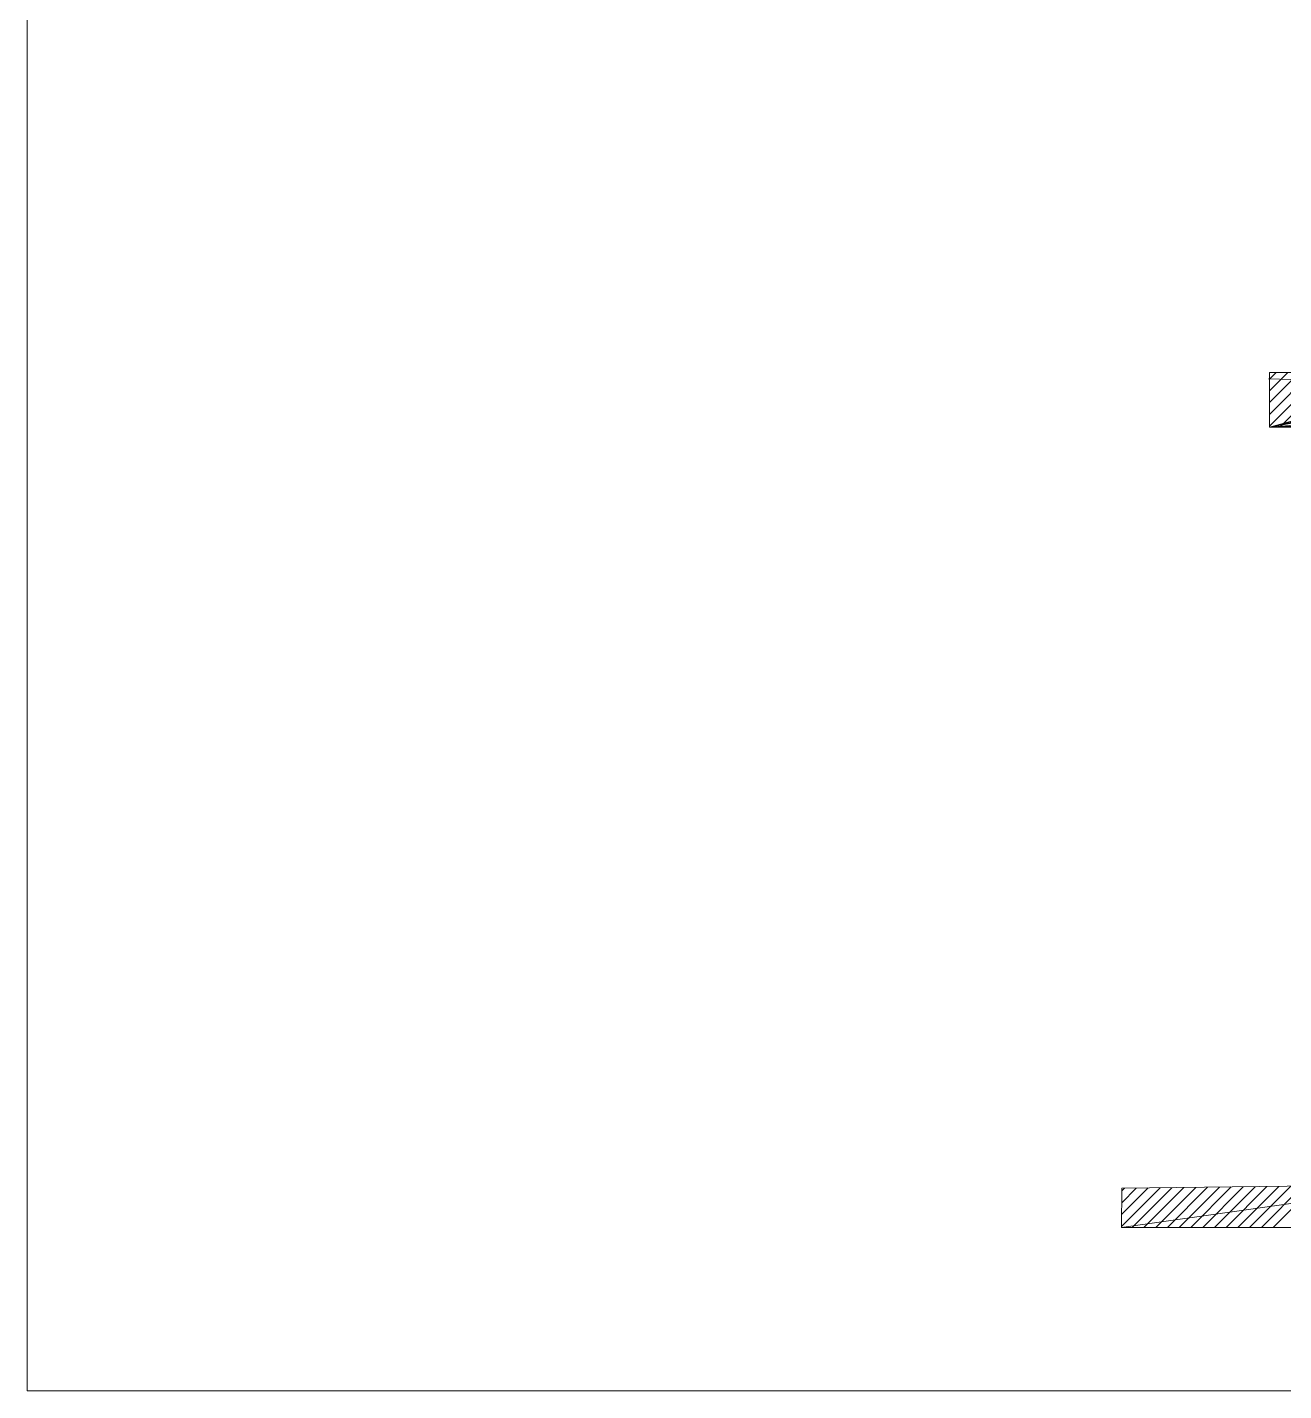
# Model space of a CAD drawing. Header units: metres. Extents: x 1.8 to 61.8, y -53.3 to -11.3.
# Drawn here: x 1.76 to 13.11, y -53.31 to -41 of the extents above; entities that cross this region are included whole.
import ezdxf
from ezdxf.lldxf.tags import DXFTag

# ---------------------------------------------------------------- set-up
doc = ezdxf.new("R2010")
doc.units = ezdxf.units.M
doc.header["$MEASUREMENT"] = 0
doc.layers.add('Calque commun', color=7, linetype='Continuous')
doc.layers.add('Cotations', color=7, linetype='Continuous')
tags = doc.linetypes.add('HIDDEN', pattern=[0.375, 0.25, -0.125]).pattern_tags.tags
tags[6:7] = [DXFTag(74, 4), DXFTag(75, 0), DXFTag(340, '0'), DXFTag(46, 1.0), DXFTag(50, 0.0), DXFTag(44, 0.0), DXFTag(45, 0.0)]
tags[4:5] = [DXFTag(74, 4), DXFTag(75, 0), DXFTag(340, '0'), DXFTag(46, 1.0), DXFTag(50, 0.0), DXFTag(44, 0.0), DXFTag(45, 0.0)]

# ---------------------------------------------------------------- blocks, each defined once
blk = doc.blocks.new('hatch22')
at = {"layer": 'Calque commun', "color": 7, "linetype": 'Continuous', "lineweight": 9}
for p, q in [((-69.447, 8.029), (-70.143, 7.334)), ((-69.662, 8.027), (-70.141, 7.548)), ((-69.876, 8.024), (-70.139, 7.761)), ((-70.091, 8.022), (-70.138, 7.975)), ((-69.232, 8.032), (-69.949, 7.315)), ((-69.018, 8.035), (-69.737, 7.315)), ((-68.803, 8.037), (-69.525, 7.315)), ((-68.588, 8.04), (-69.312, 7.315)), ((-68.373, 8.042), (-69.1, 7.315)), ((-68.159, 8.045), (-68.888, 7.315)), ((-67.944, 8.047), (-68.676, 7.315)), ((-67.729, 8.05), (-68.464, 7.315)), ((-67.515, 8.053), (-68.252, 7.315)), ((-67.3, 8.055), (-68.04, 7.315)), ((-67.085, 8.058), (-67.828, 7.315)), ((-66.871, 8.06), (-67.615, 7.315)), ((-66.656, 8.063), (-67.403, 7.315))]:
    blk.add_line(p, q, dxfattribs=at)
at = {"layer": 'Calque commun', "color": 7, "linetype": 'Continuous', "lineweight": 18}
mesh = blk.add_polyface(dxfattribs=at)
corners = [(-42.476, 8.908), (-41.46, 8.608), (-64.666, 8.087), (-37.883, 7.315), (-37.883, 7.601), (-37.883, 8.41), (-62.121, 8.908), (-41.436, 8.608), (-41.46, 8.608), (-70.143, 7.315), (-70.137, 8.021)]
mesh.append_faces([[corners[k] for k in face] for face in [(0, 2, 6)]], dxfattribs={"vtx0": -1, "color": 7})
mesh.append_faces([[corners[k] for k in face] for face in [(3, 1, 4)]], dxfattribs={"vtx0": -1, "vtx1": -1, "color": 7})
mesh.append_faces([[corners[k] for k in face] for face in [(0, 1, 2), (3, 2, 1)]], dxfattribs={"vtx0": -1, "vtx1": -1, "vtx2": -1, "color": 7})
mesh.append_faces([[corners[k] for k in face] for face in [(0, 8, 1)]], dxfattribs={"vtx0": -1, "vtx2": -1, "color": 7})
mesh.append_faces([[corners[k] for k in face] for face in [(10, 2, 9)]], dxfattribs={"vtx1": -1, "color": 7})
mesh.append_faces([[corners[k] for k in face] for face in [(3, 9, 2)]], dxfattribs={"vtx1": -1, "vtx2": -1, "color": 7})
mesh.append_faces([[corners[k] for k in face] for face in [(1, 5, 4), (0, 7, 8)]], dxfattribs={"vtx2": -1, "color": 7})
blk = doc.blocks.new('hatch23')
at = {"layer": 'Calque commun', "color": 7, "linetype": 'Continuous', "lineweight": 9}
for p, q in [((-66.926, 22.752), (-67.472, 22.207)), ((-66.714, 22.752), (-67.472, 21.994)), ((-66.502, 22.752), (-67.472, 21.782)), ((-67.351, 22.752), (-67.471, 22.632)), ((-67.139, 22.752), (-67.471, 22.419)), ((-66.29, 22.752), (-67.281, 21.761))]:
    blk.add_line(p, q, dxfattribs=at)
at = {"layer": 'Calque commun', "color": 7, "linetype": 'Continuous', "lineweight": 18}
mesh = blk.add_polyface(dxfattribs=at)
corners = [(-49.135, 22.582), (-55.735, 22.752), (-67.472, 21.761), (-42.716, 22.323), (-42.716, 22.323), (-39.84, 21.761), (-62.134, 22.774), (-62.341, 22.762), (-62.341, 22.752), (-39.845, 22.115), (-61.934, 22.752), (-45.202, 22.409), (-63.208, 22.757), (-44.309, 22.395), (-63.865, 22.752), (-67.471, 22.752), (-49.135, 23.124), (-49.158, 23.124), (-55.569, 23.138), (-55.735, 23.137)]
mesh.append_faces([[corners[k] for k in face] for face in [(0, 5, 11)]], dxfattribs={"vtx0": -1, "vtx1": -1, "color": 7})
mesh.append_faces([[corners[k] for k in face] for face in [(0, 1, 2), (8, 2, 10), (0, 18, 1)]], dxfattribs={"vtx0": -1, "vtx1": -1, "vtx2": -1, "color": 7})
mesh.append_faces([[corners[k] for k in face] for face in [(5, 13, 11), (0, 2, 5), (0, 17, 18)]], dxfattribs={"vtx0": -1, "vtx2": -1, "color": 7})
mesh.append_faces([[corners[k] for k in face] for face in [(9, 3, 5), (19, 1, 18)]], dxfattribs={"vtx1": -1, "color": 7})
mesh.append_faces([[corners[k] for k in face] for face in [(3, 4, 5), (1, 10, 2), (8, 12, 2), (4, 13, 5), (10, 6, 8), (12, 14, 2)]], dxfattribs={"vtx1": -1, "vtx2": -1, "color": 7})
mesh.append_faces([[corners[k] for k in face] for face in [(6, 7, 8), (14, 15, 2), (0, 16, 17)]], dxfattribs={"vtx2": -1, "color": 7})
blk = doc.blocks.new('FACADE VILLA 9 10 11-30')
at = {"layer": 'Calque commun', "color": 26, "linetype": 'HIDDEN', "lineweight": 18}
blk.add_line((-64.499, 22.553), (-67.486, 22.633), dxfattribs=at)
at = {"layer": 'Calque commun', "color": 0, "linetype": 'ByBlock', "lineweight": -2}
for name in ['hatch23', 'hatch22']:
    blk.add_blockref(name, (0, 0), dxfattribs=at)

msp = doc.modelspace()

# ---------------------------------------------------------------- block references
at = {"layer": 'Cotations', "color": 0, "linetype": 'ByBlock', "lineweight": -2, "xscale": 0.5, "yscale": 0.5, "zscale": 0.5}
msp.add_blockref('FACADE VILLA 9 10 11-30', (46.717, -55.492), dxfattribs=at)

# ---------------------------------------------------------------- meshes
at = {"layer": 'Calque commun', "color": 7, "linetype": 'Continuous', "lineweight": 9}
mesh = msp.add_polyface(dxfattribs=at)
corners = [(61.764, -11.309), (1.764, -11.309), (1.764, -53.309), (61.764, -53.309)]
mesh.append_faces([[corners[k] for k in face] for face in [(0, 1, 2, 3)]], dxfattribs={"color": 7})

doc.saveas('drawing.dxf')
